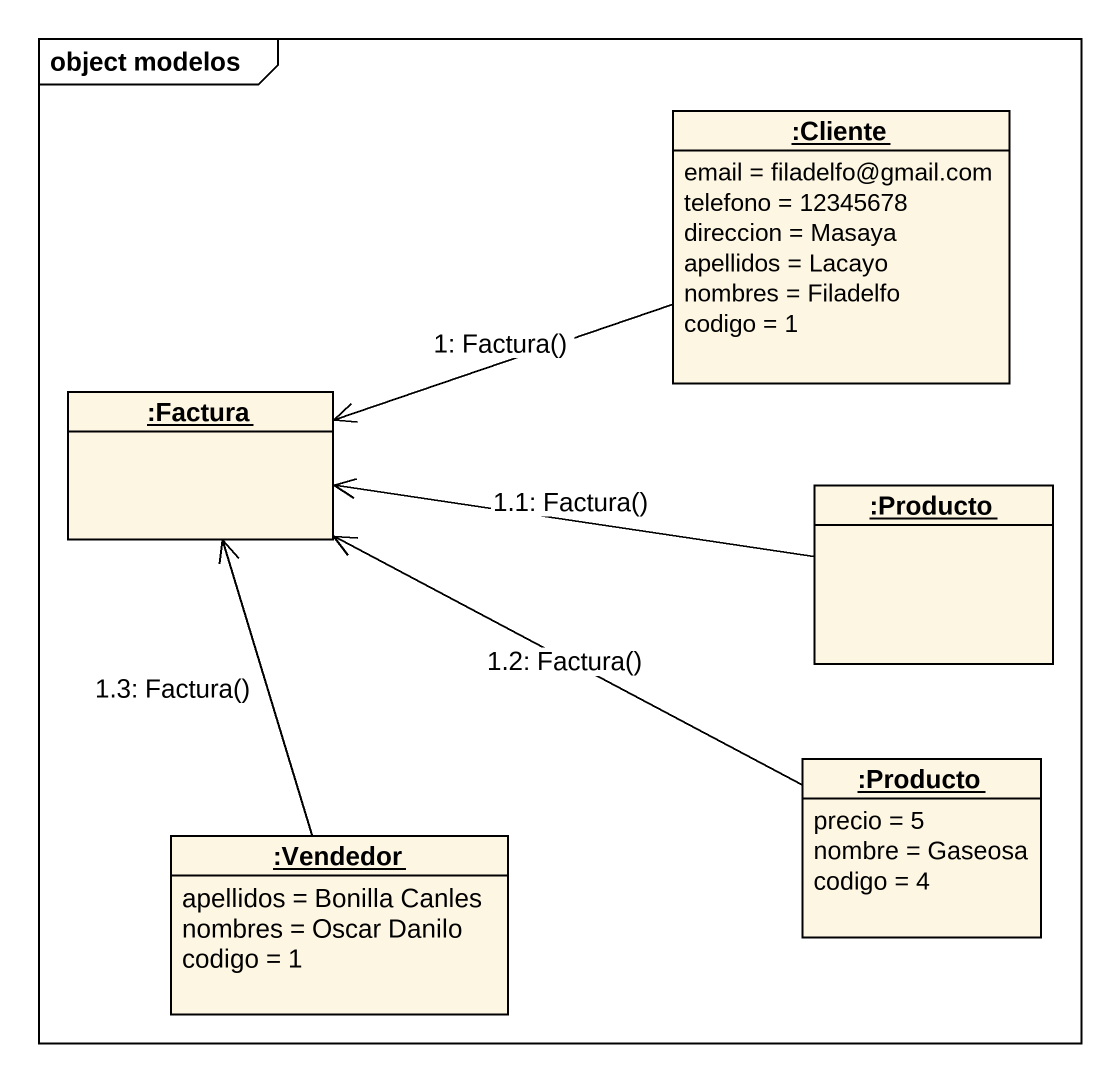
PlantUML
@startuml
mainframe object modelos
hide circle
hide empty members
object ":Cliente" as Cliente {
  email = filadelfo@gmail.com
  telefono = 12345678
  direccion = Masaya
  apellidos = Lacayo
  nombres = Filadelfo
  codigo = 1
}
object ":Factura" as Factura
object ":Producto" as Producto
object ":Producto" as Producto_2 {
  precio = 5
  nombre = Gaseosa
  codigo = 4
}
object ":Vendedor" as Vendedor {
  apellidos = Bonilla Canles
  nombres = Oscar Danilo
  codigo = 1
}
Cliente -left-> Factura : 1: Factura()
Producto -left-> Factura : 1.1: Factura()
Producto_2 -left-> Factura : 1.2: Factura()
Vendedor -up-> Factura : 1.3: Factura()
@enduml
